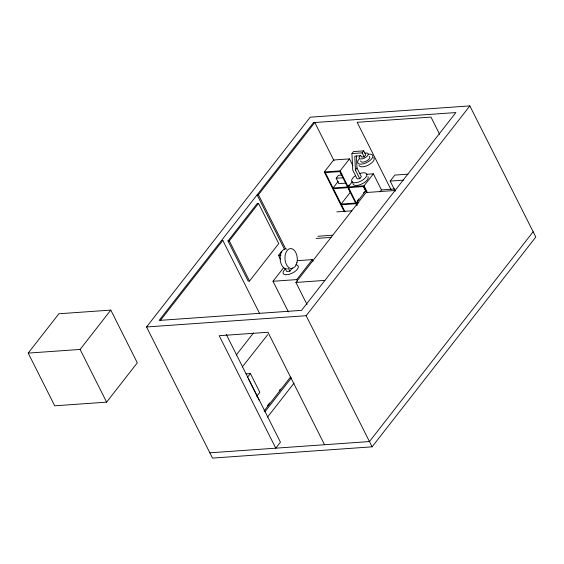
<?xml version="1.0" encoding="UTF-8"?>
<svg xmlns="http://www.w3.org/2000/svg" width="564" height="564" viewBox="0 0 564 564"><rect width="100%" height="100%" fill="white"/><g stroke="black" fill="none" stroke-linecap="round" stroke-linejoin="round"><path stroke-width="0.85" d="M28.2 353.099L58.889 313.767L110.791 310.101L137.306 362.814L106.61 402.146L54.708 405.812L28.2 353.099L80.102 349.44L110.791 310.101M146.555 326.972L310.249 117.171L469.854 105.905L535.8 237.028L372.106 446.829L212.501 458.095L146.555 326.972L306.16 315.706L469.854 105.905M160.458 320.331L222.822 240.405L259.581 313.492M284.608 249.521L257.113 194.855L258.432 194.763L314.804 122.515L334.05 160.782M227.983 240.962L257.212 203.498L258.531 203.407L278.743 243.592L249.514 281.055L248.195 281.147L227.983 240.962L229.301 240.87L258.531 203.407M344.308 211.775L324.3 171.992L333.655 160L349.476 158.886L352.937 165.774M351.936 153.584L353.494 151.582L363.717 150.863L365.733 154.881L364.175 156.877L361.538 157.06L360.861 155.727L354.77 156.157L355.405 169.975L359.783 178.675L357.146 178.858L352.768 170.159L351.936 153.584L362.151 152.858L363.717 150.863M324.3 171.992L340.12 170.878L349.476 158.886M345.887 183.138L338.858 183.631L336.165 178.273L338.506 175.277L342.017 175.03M280.421 259.172L278.496 255.351L281.612 251.354M338.238 181.347L333.042 188.009L325.294 172.612L339.803 171.59L347.544 186.987M355.405 169.975L356.963 167.973L356.406 155.883M288.416 311.906L273.004 281.274L283.755 267.491M348.066 186.317L349.102 184.992M348.199 186.938L352.359 181.615M359.783 178.675L361.341 176.68L356.963 167.973M285.039 268.358L286.575 271.418L289.875 271.185L292.469 267.851M332.379 188.059L364.02 185.824L373.375 173.832L381.454 189.899L379.896 191.901M236.26 355.017L253.462 332.964M357.181 201.052L358.739 199.057M363.42 193.064L364.457 191.732M356.279 203.005L365.634 191.02L363.315 186.395M273.004 281.274L296.734 279.596L312.329 259.616L313.119 261.188M306.985 304.468L295.91 282.451L366.064 192.536L395.068 190.484M242.287 366.967L267.667 334.727M395.244 191.161L390.175 181.086L394.849 175.094L408.033 174.163M247.293 377.549L250.409 373.558L259.842 392.297L256.719 396.295M267.428 405.749L269.592 402.978M279.321 390.499L280.393 389.132M264.093 410.944L290.481 377.119M264.897 411.819L291.398 377.859M267.547 417.092L294.048 383.125M533.149 231.755L369.455 441.556L209.85 452.821M366.346 174.332L373.375 173.832M336.165 178.273L343.194 177.78M390.175 181.086L403.359 180.156M348.538 187.608L363.702 186.536L366.797 192.698M381.454 189.899L394.638 188.968M340.459 204.119L358.81 202.828M336.856 211.881L351.781 210.83M221.504 240.497L222.822 240.405M317.835 236.26L332.76 235.209M316.136 238.445L331.054 237.395M278.496 255.351L280.971 255.175M297.383 260.674L312.329 259.616M295.91 282.451L324.913 280.4M246.017 373.869L250.409 373.558M439.638 134.317L430.974 117.086L357.146 122.303L391.014 189.645M362.151 152.858L364.175 156.877M364.02 185.824L367.488 192.712M340.12 170.878L357.4 205.226M340.071 171.4L341.622 174.48M348.538 188.235L350.477 192.084L341.121 204.076L333.38 188.679L347.882 187.657L355.623 203.054M356.737 205.275L355.962 203.724L341.46 204.746L344.964 211.719M258.432 194.763L285.539 248.646M296.734 279.596L297.524 281.168M288.493 268.436L289.875 271.185M306.16 315.706L372.106 446.829M229.301 240.87L249.514 281.055M324.547 444.721L267.985 332.267L219.206 335.707L275.768 448.168L280.442 442.176L226.256 334.431M248.386 378.818L259.158 400.236M80.102 349.44L106.61 402.146M364.873 153.147A5.02 2.235 -26.7 0 1 367.777 155.431A5.02 2.235 -26.7 0 1 360.96 158.977A5.02 2.235 -26.7 0 1 360.424 155.467M368.292 154.247A8.368 3.722 -26.7 0 1 371.965 158.505A8.368 3.722 -26.7 0 1 361.002 164.166A8.368 3.722 -26.7 0 1 359.247 158.921M373.706 157.603A8.368 3.722 -26.7 0 1 368.426 165.062A8.368 3.722 -26.7 0 1 358.972 165.21M359.317 173.677A8.368 3.722 -26.7 0 1 366.41 176.44A8.368 3.722 -26.7 0 1 354.255 182.771A8.368 3.722 -26.7 0 1 355.482 175.672M368.003 176.588A8.368 3.722 -26.7 0 1 361.51 184.125A8.368 3.722 -26.7 0 1 352.93 183.349M369.237 156.418A5.02 2.235 -26.7 0 1 366.381 161.071A5.02 2.235 -26.7 0 1 360.643 160.888M296.163 264.805A8.368 3.722 -26.7 0 1 296.051 270.6A8.368 3.722 -26.7 0 1 285.222 274.696A8.368 3.722 -26.7 0 1 285.335 268.908M287.428 268.88A10.039 6.155 86 0 1 280.104 258.791A10.039 6.155 86 0 1 286.724 249.006M296.967 262.542L295.169 266.61L292.293 268.534A10.039 6.155 86 0 1 284.954 258.009A10.039 6.155 86 0 1 292.117 248.823A10.039 6.155 86 0 1 296.967 262.542M313.485 122.614L159.14 320.422L301.528 310.369L455.867 112.56L313.485 122.614"/></g></svg>
